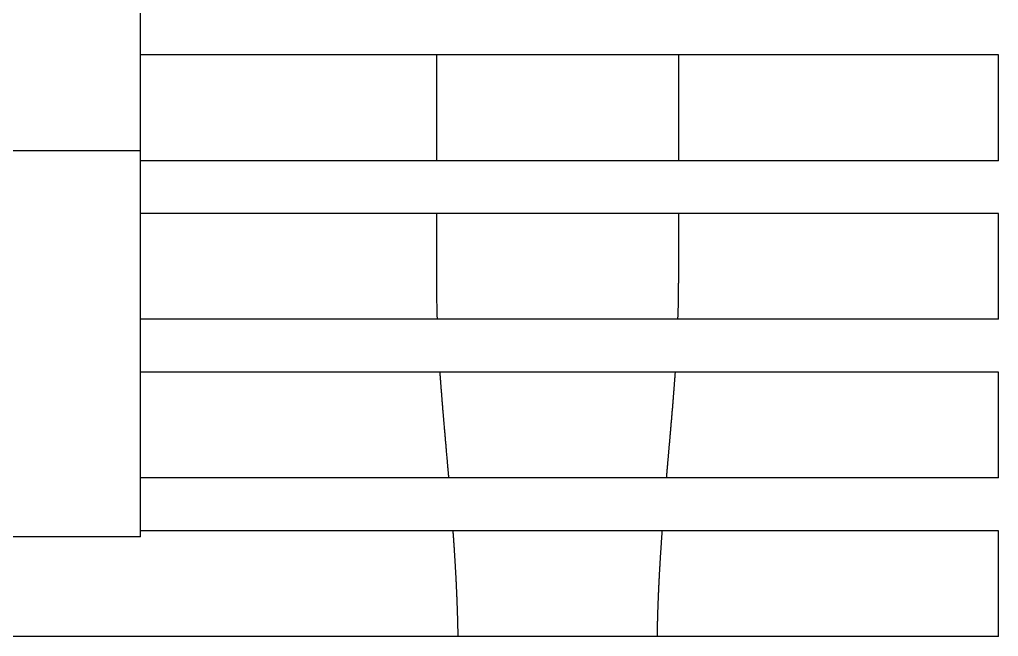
# Model space of a CAD drawing. Header units: millimetres. Extents: x 1218 to 72853, y -34712 to 16286.
# Drawn here: x 65854.8 to 66022.7, y 8771.8 to 8877.7 of the extents above; entities that cross this region are included whole.
import ezdxf

# ---------------------------------------------------------------- set-up
doc = ezdxf.new("R2010")
doc.units = ezdxf.units.MM

# ---------------------------------------------------------------- blocks, each defined once
blk = doc.blocks.new('BOM-FRONT EQ')
at = {"lineweight": -2}
for p, q in [((501.61, 598.92), (501.61, 814.33)), ((501.61, 598.92), (501.61, 814.33)), ((501.61, 598.92), (501.61, 814.33)), ((648.76, 615.36), (501.61, 615.36)), ((648.76, 615.36), (501.61, 615.36)), ((648.76, 615.36), (501.61, 615.36)), ((552.38, 615.36), (552.38, 597.21)), ((552.38, 615.36), (552.38, 597.21)), ((552.38, 615.36), (552.38, 597.21)), ((593.91, 615.36), (593.91, 597.21)), ((593.91, 615.36), (593.91, 597.21)), ((593.91, 615.36), (593.91, 597.21)), ((648.76, 597.21), (648.76, 615.36)), ((648.76, 597.21), (648.76, 615.36)), ((648.76, 597.21), (648.76, 615.36)), ((501.61, 598.92), (304.79, 598.92)), ((501.61, 598.92), (304.79, 598.92)), ((501.61, 598.92), (304.79, 598.92)), ((501.61, 532.61), (501.61, 598.92)), ((501.61, 532.61), (501.61, 598.92)), ((501.61, 532.61), (501.61, 598.92)), ((648.76, 597.21), (501.61, 597.21)), ((648.76, 597.21), (501.61, 597.21)), ((648.76, 597.21), (501.61, 597.21)), ((648.76, 588.13), (501.61, 588.13)), ((648.76, 588.13), (501.61, 588.13)), ((648.76, 588.13), (501.61, 588.13)), ((552.38, 588.13), (552.38, 576.18)), ((552.38, 588.13), (552.38, 576.18)), ((552.38, 588.13), (552.38, 576.18)), ((593.91, 588.13), (593.91, 576.18)), ((593.91, 588.13), (593.91, 576.18)), ((593.91, 588.13), (593.91, 576.18)), ((648.76, 569.99), (648.76, 588.13)), ((648.76, 569.99), (648.76, 588.13)), ((648.76, 569.99), (648.76, 588.13)), ((648.76, 569.99), (501.61, 569.99)), ((648.76, 569.99), (501.61, 569.99)), ((648.76, 569.99), (501.61, 569.99)), ((648.76, 560.91), (501.61, 560.91)), ((648.76, 560.91), (501.61, 560.91)), ((648.76, 560.91), (501.61, 560.91)), ((648.76, 542.76), (648.76, 560.91)), ((648.76, 542.76), (648.76, 560.91)), ((648.76, 542.76), (648.76, 560.91)), ((648.76, 542.76), (501.61, 542.76)), ((648.76, 542.76), (501.61, 542.76)), ((648.76, 542.76), (501.61, 542.76)), ((501.61, 532.61), (304.79, 532.61)), ((501.61, 532.61), (304.79, 532.61)), ((501.61, 532.61), (304.79, 532.61)), ((648.76, 533.69), (501.61, 533.69)), ((648.76, 533.69), (501.61, 533.69)), ((648.76, 533.69), (501.61, 533.69)), ((648.76, 515.54), (648.76, 533.69)), ((648.76, 515.54), (648.76, 533.69)), ((648.76, 515.54), (648.76, 533.69)), ((648.76, 515.54), (250.47, 515.54)), ((648.76, 515.54), (250.47, 515.54)), ((648.76, 515.54), (250.47, 515.54))]:
    blk.add_line(p, q, dxfattribs=at)
for centre, radius, start, end in [((723.46, 576.38), 171.09, 180.0664, 182.1424), ((723.46, 576.38), 171.09, 180.0664, 182.1424), ((723.46, 576.38), 171.09, 180.0664, 182.1424), ((422.83, 576.38), 171.08, 357.8576, 359.9337), ((422.83, 576.38), 171.08, 357.8576, 359.9337), ((422.83, 576.38), 171.08, 357.8576, 359.9337)]:
    blk.add_arc(centre, radius, start, end, dxfattribs=at)
for points, knots in [([(554.5, 542.76), (554.41, 543.82), (554.32, 544.88), (554.21, 546.11), (553.96, 549), (553.71, 551.89), (553.55, 553.7), (553.34, 556.24), (553.15, 558.77), (553.1, 559.48), (553.04, 560.2), (552.99, 560.91)], [0, 0, 0, 0, 0, 0, 14.65393, 14.65393, 14.65393, 39.812042, 39.812042, 39.812042, 49.816363, 49.816363, 49.816363, 49.816363, 49.816363, 49.816363]), ([(554.5, 542.76), (554.41, 543.82), (554.32, 544.88), (554.21, 546.11), (553.96, 549), (553.71, 551.89), (553.55, 553.7), (553.34, 556.24), (553.15, 558.77), (553.1, 559.48), (553.04, 560.2), (552.99, 560.91)], [0, 0, 0, 0, 0, 0, 14.65393, 14.65393, 14.65393, 39.812042, 39.812042, 39.812042, 49.816363, 49.816363, 49.816363, 49.816363, 49.816363, 49.816363]), ([(554.5, 542.76), (554.41, 543.82), (554.32, 544.88), (554.21, 546.11), (553.96, 549), (553.71, 551.89), (553.55, 553.7), (553.34, 556.24), (553.15, 558.77), (553.1, 559.48), (553.04, 560.2), (552.99, 560.91)], [0, 0, 0, 0, 0, 0, 14.65393, 14.65393, 14.65393, 39.812042, 39.812042, 39.812042, 49.816363, 49.816363, 49.816363, 49.816363, 49.816363, 49.816363]), ([(593.3, 560.91), (593.2, 559.49), (593.09, 558.05), (592.98, 556.6), (592.74, 553.7), (592.49, 550.78), (592.36, 549.35), (592.17, 547.14), (591.98, 544.95), (591.91, 544.22), (591.85, 543.49), (591.79, 542.76)], [0, 0, 0, 0, 0, 0, 19.986613, 19.986613, 19.986613, 40.192263, 40.192263, 40.192263, 50.260243, 50.260243, 50.260243, 50.260243, 50.260243, 50.260243]), ([(593.3, 560.91), (593.2, 559.49), (593.09, 558.05), (592.98, 556.6), (592.74, 553.7), (592.49, 550.78), (592.36, 549.35), (592.17, 547.14), (591.98, 544.95), (591.91, 544.22), (591.85, 543.49), (591.79, 542.76)], [0, 0, 0, 0, 0, 0, 19.986613, 19.986613, 19.986613, 40.192263, 40.192263, 40.192263, 50.260243, 50.260243, 50.260243, 50.260243, 50.260243, 50.260243]), ([(593.3, 560.91), (593.2, 559.49), (593.09, 558.05), (592.98, 556.6), (592.74, 553.7), (592.49, 550.78), (592.36, 549.35), (592.17, 547.14), (591.98, 544.95), (591.91, 544.22), (591.85, 543.49), (591.79, 542.76)], [0, 0, 0, 0, 0, 0, 19.986613, 19.986613, 19.986613, 40.192263, 40.192263, 40.192263, 50.260243, 50.260243, 50.260243, 50.260243, 50.260243, 50.260243]), ([(556.09, 515.54), (556.06, 517.34), (556.02, 519.15), (555.95, 520.97), (555.85, 523.52), (555.72, 526.07), (555.68, 526.8), (555.57, 528.62), (555.46, 530.44), (555.39, 531.53), (555.31, 532.61), (555.23, 533.69)], [0, 0, 0, 0, 0, 0, 24.647965, 24.647965, 24.647965, 34.521881, 34.521881, 34.521881, 49.323254, 49.323254, 49.323254, 49.323254, 49.323254, 49.323254]), ([(556.09, 515.54), (556.06, 517.34), (556.02, 519.15), (555.95, 520.97), (555.85, 523.52), (555.72, 526.07), (555.68, 526.8), (555.57, 528.62), (555.46, 530.44), (555.39, 531.53), (555.31, 532.61), (555.23, 533.69)], [0, 0, 0, 0, 0, 0, 24.647965, 24.647965, 24.647965, 34.521881, 34.521881, 34.521881, 49.323254, 49.323254, 49.323254, 49.323254, 49.323254, 49.323254]), ([(556.09, 515.54), (556.06, 517.34), (556.02, 519.15), (555.95, 520.97), (555.85, 523.52), (555.72, 526.07), (555.68, 526.8), (555.57, 528.62), (555.46, 530.44), (555.39, 531.53), (555.31, 532.61), (555.23, 533.69)], [0, 0, 0, 0, 0, 0, 24.647965, 24.647965, 24.647965, 34.521881, 34.521881, 34.521881, 49.323254, 49.323254, 49.323254, 49.323254, 49.323254, 49.323254]), ([(591.06, 533.69), (590.93, 531.89), (590.81, 530.09), (590.69, 528.25), (590.55, 525.7), (590.43, 523.15), (590.4, 522.43), (590.33, 520.61), (590.27, 518.79), (590.24, 517.7), (590.22, 516.62), (590.2, 515.54)], [0, 0, 0, 0, 0, 0, 24.628715, 24.628715, 24.628715, 34.510293, 34.510293, 34.510293, 49.297443, 49.297443, 49.297443, 49.297443, 49.297443, 49.297443]), ([(591.06, 533.69), (590.93, 531.89), (590.81, 530.09), (590.69, 528.25), (590.55, 525.7), (590.43, 523.15), (590.4, 522.43), (590.33, 520.61), (590.27, 518.79), (590.24, 517.7), (590.22, 516.62), (590.2, 515.54)], [0, 0, 0, 0, 0, 0, 24.628715, 24.628715, 24.628715, 34.510293, 34.510293, 34.510293, 49.297443, 49.297443, 49.297443, 49.297443, 49.297443, 49.297443]), ([(591.06, 533.69), (590.93, 531.89), (590.81, 530.09), (590.69, 528.25), (590.55, 525.7), (590.43, 523.15), (590.4, 522.43), (590.33, 520.61), (590.27, 518.79), (590.24, 517.7), (590.22, 516.62), (590.2, 515.54)], [0, 0, 0, 0, 0, 0, 24.628715, 24.628715, 24.628715, 34.510293, 34.510293, 34.510293, 49.297443, 49.297443, 49.297443, 49.297443, 49.297443, 49.297443])]:
    blk.add_open_spline(points, degree=5, knots=knots, dxfattribs=at)

msp = doc.modelspace()

# ---------------------------------------------------------------- block references
at = {"lineweight": -2}
msp.add_blockref('BOM-FRONT EQ', (65373.96, 8256.29, 0), dxfattribs=at)

doc.saveas('drawing.dxf')
